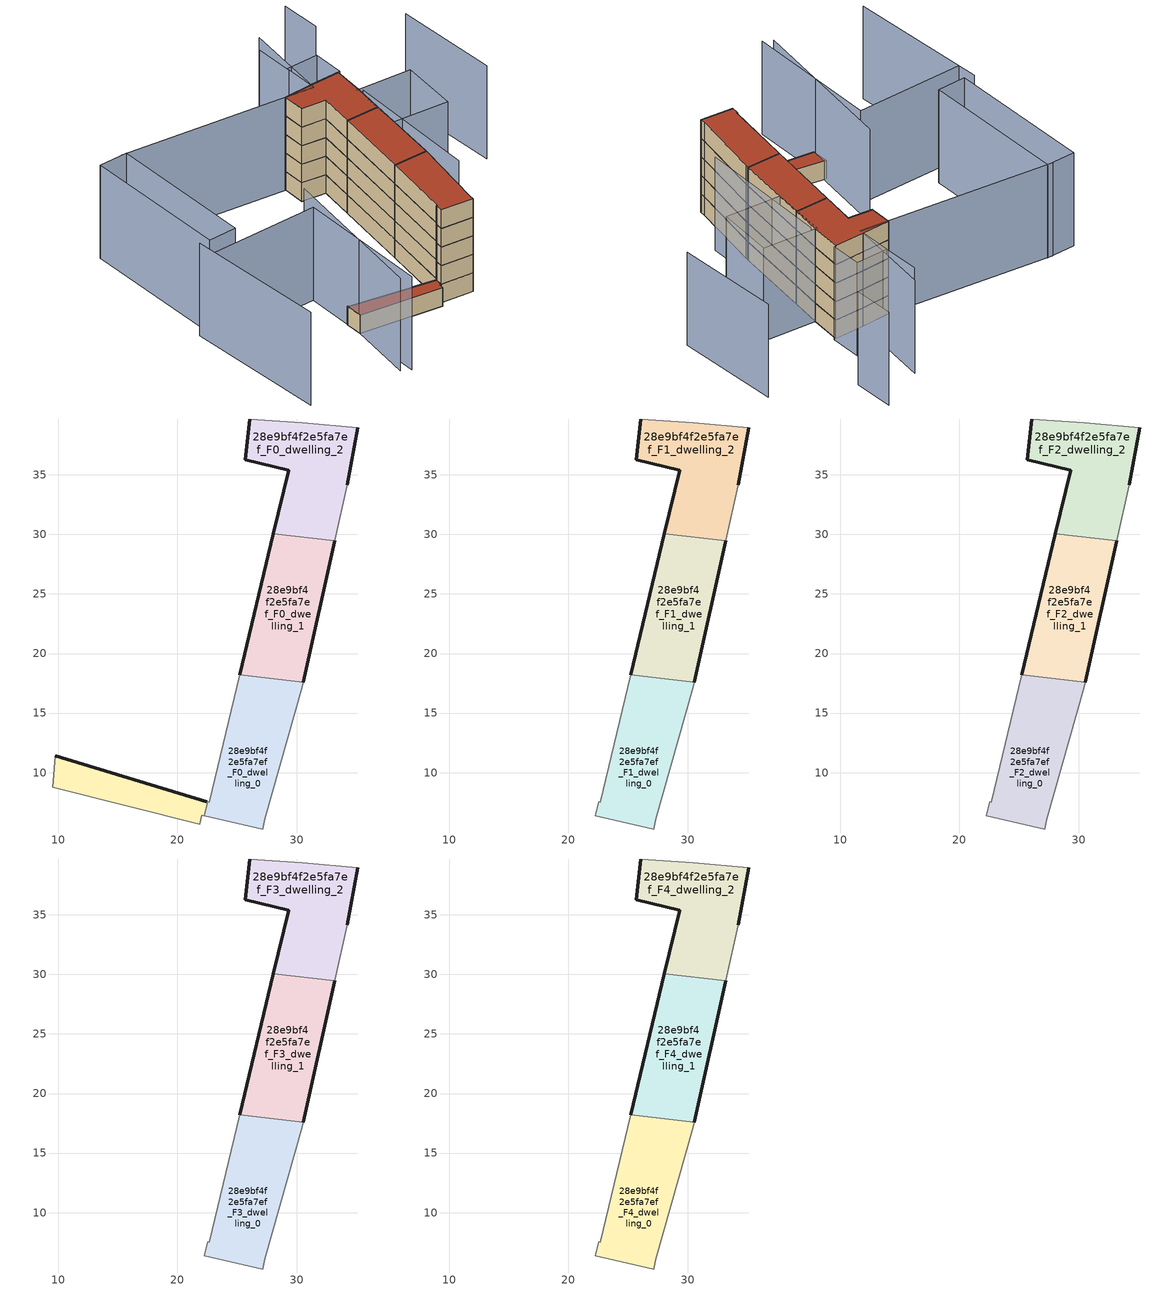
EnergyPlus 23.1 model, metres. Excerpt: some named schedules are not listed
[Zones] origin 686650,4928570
28e9bf4f2e5fa7ef_F0_dwelling_0
 floor ground (EU_floor_Construction): 27.33,6.08 30.47,17.22 30.55,17.59 25.23,18.2 22.67,7.5 22.53,7.54 22.24,6.36 27.18,5.26 z0
 wall adiabatic (EU_wall_Construction): 30.55,17.59 30.47,17.22 27.33,6.08 27.18,5.26 22.24,6.36 22.53,7.54 22.67,7.5 25.23,18.2 z0:3
 wall to 28e9bf4f2e5fa7ef_F0_dwelling_1 (EU_wall_Construction): 25.23,18.2 30.55,17.59 z0:3
28e9bf4f2e5fa7ef_F0_dwelling_1
 floor ground (EU_floor_Construction): 30.55,17.59 33.2,29.46 28.06,30.05 25.23,18.2 z0
 wall outside (EU_wall_Construction): 33.2,29.46 30.55,17.59 / 25.23,18.2 28.06,30.05 z0:3
 wall to 28e9bf4f2e5fa7ef_F0_dwelling_2 (EU_wall_Construction): 28.06,30.05 33.2,29.46 z0:3
28e9bf4f2e5fa7ef_F0_dwelling_2
 floor ground (EU_floor_Construction): 33.2,29.46 34.25,34.17 35.15,38.95 30.49,39.39 26.06,39.7 25.68,36.26 29.34,35.38 28.06,30.05 z0
 wall outside (EU_wall_Construction): 35.15,38.95 34.25,34.17 / 28.06,30.05 29.34,35.38 25.68,36.26 26.06,39.7 z0:3
 wall adiabatic (EU_wall_Construction): 34.25,34.17 33.2,29.46 / 26.06,39.7 30.49,39.39 35.15,38.95 z0:3
28e9bf4f2e5fa7ef_F0_dwelling_3
 floor ground (EU_floor_Construction): 21.88,5.66 22.04,6.4 22.19,6.37 22.24,6.36 22.53,7.54 22.46,7.56 9.75,11.41 9.52,8.77 z0
 wall outside (EU_wall_Construction): 9.75,11.41 22.46,7.56 z0:3
 wall adiabatic (EU_wall_Construction): 22.46,7.56 22.53,7.54 22.24,6.36 22.19,6.37 22.04,6.4 21.88,5.66 9.52,8.77 9.75,11.41 z0:3
 roof outside (EU_roof_Construction): 22.46,7.56 22.53,7.54 22.24,6.36 22.19,6.37 22.04,6.4 21.88,5.66 9.52,8.77 9.75,11.41 z3
28e9bf4f2e5fa7ef_F1_dwelling_0
 floor to 28e9bf4f2e5fa7ef_F0_dwelling_0 (EU_floor_Construction): 27.33,6.08 30.47,17.22 30.55,17.59 25.23,18.2 22.67,7.5 22.52,7.54 22.24,6.36 27.18,5.26 z3
 wall adiabatic (EU_wall_Construction): 30.55,17.59 30.47,17.22 27.33,6.08 27.18,5.26 22.24,6.36 22.53,7.54 22.67,7.5 25.23,18.2 z3:6
 wall to 28e9bf4f2e5fa7ef_F1_dwelling_1 (EU_wall_Construction): 25.23,18.2 30.55,17.59 z3:6
28e9bf4f2e5fa7ef_F1_dwelling_1
 floor to 28e9bf4f2e5fa7ef_F0_dwelling_1 (EU_floor_Construction): 30.55,17.59 33.2,29.46 28.06,30.05 25.23,18.2 z3
 wall outside (EU_wall_Construction): 33.2,29.46 30.55,17.59 / 25.23,18.2 28.06,30.05 z3:6
 wall to 28e9bf4f2e5fa7ef_F1_dwelling_2 (EU_wall_Construction): 28.06,30.05 33.2,29.46 z3:6
28e9bf4f2e5fa7ef_F1_dwelling_2
 floor to 28e9bf4f2e5fa7ef_F0_dwelling_2 (EU_floor_Construction): 33.2,29.46 34.25,34.17 35.15,38.95 30.49,39.39 26.06,39.7 25.68,36.26 29.34,35.38 28.06,30.05 z3
 wall outside (EU_wall_Construction): 35.15,38.95 34.25,34.17 / 28.06,30.05 29.34,35.38 25.68,36.26 26.06,39.7 z3:6
 wall adiabatic (EU_wall_Construction): 34.25,34.17 33.2,29.46 / 26.06,39.7 30.49,39.39 35.15,38.95 z3:6
28e9bf4f2e5fa7ef_F2_dwelling_0
 floor to 28e9bf4f2e5fa7ef_F1_dwelling_0 (EU_floor_Construction): 27.33,6.08 30.47,17.22 30.55,17.59 25.23,18.2 22.67,7.5 22.52,7.54 22.24,6.36 27.18,5.26 z6
 wall adiabatic (EU_wall_Construction): 30.55,17.59 30.47,17.22 27.33,6.08 27.18,5.26 22.24,6.36 22.53,7.54 22.67,7.5 25.23,18.2 z6:9
 wall to 28e9bf4f2e5fa7ef_F2_dwelling_1 (EU_wall_Construction): 25.23,18.2 30.55,17.59 z6:9
28e9bf4f2e5fa7ef_F2_dwelling_1
 floor to 28e9bf4f2e5fa7ef_F1_dwelling_1 (EU_floor_Construction): 30.55,17.59 33.2,29.46 28.06,30.05 25.23,18.2 z6
 wall outside (EU_wall_Construction): 33.2,29.46 30.55,17.59 / 25.23,18.2 28.06,30.05 z6:9
 wall to 28e9bf4f2e5fa7ef_F2_dwelling_2 (EU_wall_Construction): 28.06,30.05 33.2,29.46 z6:9
28e9bf4f2e5fa7ef_F2_dwelling_2
 floor to 28e9bf4f2e5fa7ef_F1_dwelling_2 (EU_floor_Construction): 33.2,29.46 34.25,34.17 35.15,38.95 30.49,39.39 26.06,39.7 25.68,36.26 29.34,35.38 28.06,30.05 z6
 wall outside (EU_wall_Construction): 35.15,38.95 34.25,34.17 / 28.06,30.05 29.34,35.38 25.68,36.26 26.06,39.7 z6:9
 wall adiabatic (EU_wall_Construction): 34.25,34.17 33.2,29.46 / 26.06,39.7 30.49,39.39 35.15,38.95 z6:9
28e9bf4f2e5fa7ef_F3_dwelling_0
 floor to 28e9bf4f2e5fa7ef_F2_dwelling_0 (EU_floor_Construction): 27.33,6.08 30.47,17.22 30.55,17.59 25.23,18.2 22.67,7.5 22.52,7.54 22.24,6.36 27.18,5.26 z9
 wall adiabatic (EU_wall_Construction): 30.55,17.59 30.47,17.22 27.33,6.08 27.18,5.26 22.24,6.36 22.53,7.54 22.67,7.5 25.23,18.2 z9:12
 wall to 28e9bf4f2e5fa7ef_F3_dwelling_1 (EU_wall_Construction): 25.23,18.2 30.55,17.59 z9:12
28e9bf4f2e5fa7ef_F3_dwelling_1
 floor to 28e9bf4f2e5fa7ef_F2_dwelling_1 (EU_floor_Construction): 30.55,17.59 33.2,29.46 28.06,30.05 25.23,18.2 z9
 wall outside (EU_wall_Construction): 33.2,29.46 30.55,17.59 / 25.23,18.2 28.06,30.05 z9:12
 wall to 28e9bf4f2e5fa7ef_F3_dwelling_2 (EU_wall_Construction): 28.06,30.05 33.2,29.46 z9:12
28e9bf4f2e5fa7ef_F3_dwelling_2
 floor to 28e9bf4f2e5fa7ef_F2_dwelling_2 (EU_floor_Construction): 33.2,29.46 34.25,34.17 35.15,38.95 30.49,39.39 26.06,39.7 25.68,36.26 29.34,35.38 28.06,30.05 z9
 wall outside (EU_wall_Construction): 35.15,38.95 34.25,34.17 / 28.06,30.05 29.34,35.38 25.68,36.26 26.06,39.7 z9:12
 wall adiabatic (EU_wall_Construction): 34.25,34.17 33.2,29.46 / 26.06,39.7 30.49,39.39 35.15,38.95 z9:12
28e9bf4f2e5fa7ef_F4_dwelling_0
 floor to 28e9bf4f2e5fa7ef_F3_dwelling_0 (EU_floor_Construction): 27.33,6.08 30.47,17.22 30.55,17.59 25.23,18.2 22.67,7.5 22.52,7.54 22.24,6.36 27.18,5.26 z12
 wall adiabatic (EU_wall_Construction): 30.55,17.59 30.47,17.22 27.33,6.08 27.18,5.26 22.24,6.36 22.53,7.54 22.67,7.5 25.23,18.2 z12:15
 wall to 28e9bf4f2e5fa7ef_F4_dwelling_1 (EU_wall_Construction): 25.23,18.2 30.55,17.59 z12:15
 roof outside (EU_roof_Construction): 30.55,17.59 30.47,17.22 27.33,6.08 27.18,5.26 22.24,6.36 22.53,7.54 22.67,7.5 25.23,18.2 z15
28e9bf4f2e5fa7ef_F4_dwelling_1
 floor to 28e9bf4f2e5fa7ef_F3_dwelling_1 (EU_floor_Construction): 30.55,17.59 33.2,29.46 28.06,30.05 25.23,18.2 z12
 wall outside (EU_wall_Construction): 33.2,29.46 30.55,17.59 / 25.23,18.2 28.06,30.05 z12:15
 wall to 28e9bf4f2e5fa7ef_F4_dwelling_2 (EU_wall_Construction): 28.06,30.05 33.2,29.46 z12:15
 roof outside (EU_roof_Construction): 33.2,29.46 30.55,17.59 25.23,18.2 28.06,30.05 z15
28e9bf4f2e5fa7ef_F4_dwelling_2
 floor to 28e9bf4f2e5fa7ef_F3_dwelling_2 (EU_floor_Construction): 33.2,29.46 34.25,34.17 35.15,38.95 30.49,39.39 26.06,39.7 25.68,36.26 29.34,35.38 28.06,30.05 z12
 wall outside (EU_wall_Construction): 35.15,38.95 34.25,34.17 / 28.06,30.05 29.34,35.38 25.68,36.26 26.06,39.7 z12:15
 wall adiabatic (EU_wall_Construction): 34.25,34.17 33.2,29.46 / 26.06,39.7 30.49,39.39 35.15,38.95 z12:15
 roof outside (EU_roof_Construction): 35.15,38.95 34.25,34.17 33.2,29.46 28.06,30.05 29.34,35.38 25.68,36.26 26.06,39.7 30.49,39.39 z15
shading: -6.08,20.36 10.56,18.68 / 10.56,18.68 8.47,-2.06 / -6.02,23.31 -6.89,1.49 / 30.81,43.89 31.3,49.9 / 33.34,52.06 30.34,38.73 / 30.34,38.73 0.95,45.34 / 40.53,48.69 41.02,54.9 / 7.19,-1.2 12.75,22.62 / 32.01,12.94 34.53,33.6 / 50.21,26.13 51.1,42.35 / -4.65,22.86 -2.69,45.55 / -2.69,45.55 1.72,45.17 / 1.72,45.17 -0.24,22.48 / -0.24,22.48 -4.65,22.86 / 30.87,44.27 35.87,43.78 / 35.87,43.78 35.39,38.91 / 35.39,38.91 30.39,39.41 / 30.39,39.41 30.87,44.27 / 33.97,34.22 42.4,32.61 / 42.4,32.61 40.72,23.8 / 40.72,23.8 32.3,25.4 / 32.3,25.4 33.97,34.22 z0:15
[Building]
EU S2 Campaign: North Axis=0; Terrain=City; Solar Distribution=FullExterior
[Site:Location]
Bologna: Latitude=44.5; Longitude=11.25; Time Zone=1; Elevation=37
[SizingPeriod:WeatherFileDays]
AnnualSizingPeriod: Begin Month=1; Begin Day of Month=1; End Month=12; End Day of Month=31; Day of Week for Start Day=Monday; Use Weather File Daylight Saving Period=No; Use Weather File Rain and Snow Indicators=No
[MATERIAL]
EU_InternalMass_Material: Roughness=MediumRough; Thickness=0.1; Conductivity=1; Density=1800; Specific Heat=900; Thermal Absorptance=0.9; Solar Absorptance=0.7; Visible Absorptance=0.7
[MATERIAL:NOMASS] Roughness=MediumRough; Thermal Absorptance=0.9; Solar Absorptance=0.7; Visible Absorptance=0.7
Name | Thermal Resistance
EU_wall_NoMass | 0.905828
EU_roof_NoMass | 0.37593
EU_floor_NoMass | 0.67114
[CONSTRUCTION]
EU_wall_Construction: EU_wall_NoMass
EU_roof_Construction: EU_roof_NoMass
EU_floor_Construction: EU_floor_NoMass
EU_InternalMass_Construction: EU_InternalMass_Material
[ZONE] Type=1; Multiplier=1; Ceiling Height=autocalculate; Floor Area=autocalculate; Part of Total Floor Area=Yes
Name | Volume
28e9bf4f2e5fa7ef_F0_dwelling_0; 28e9bf4f2e5fa7ef_F1_dwelling_0; 28e9bf4f2e5fa7ef_F2_dwelling_0; 28e9bf4f2e5fa7ef_F3_dwelling_0; 28e9bf4f2e5fa7ef_F4_dwelling_0 | 190.977
28e9bf4f2e5fa7ef_F0_dwelling_1; 28e9bf4f2e5fa7ef_F1_dwelling_1; 28e9bf4f2e5fa7ef_F2_dwelling_1; 28e9bf4f2e5fa7ef_F3_dwelling_1; 28e9bf4f2e5fa7ef_F4_dwelling_1 | 190.983
28e9bf4f2e5fa7ef_F0_dwelling_2 | 190.975
28e9bf4f2e5fa7ef_F1_dwelling_2; 28e9bf4f2e5fa7ef_F2_dwelling_2; 28e9bf4f2e5fa7ef_F3_dwelling_2; 28e9bf4f2e5fa7ef_F4_dwelling_2 | 190.976
28e9bf4f2e5fa7ef_F0_dwelling_3 | 89.7649
[INTERNALMASS] Construction=EU_InternalMass_Construction
Name | Zone or ZoneList | Surface Area
28e9bf4f2e5fa7ef_F0_dwelling_0_EU_InternalMass | 28e9bf4f2e5fa7ef_F0_dwelling_0 | 63.6592
28e9bf4f2e5fa7ef_F0_dwelling_1_EU_InternalMass | 28e9bf4f2e5fa7ef_F0_dwelling_1 | 63.6608
28e9bf4f2e5fa7ef_F0_dwelling_2_EU_InternalMass | 28e9bf4f2e5fa7ef_F0_dwelling_2 | 63.6586
28e9bf4f2e5fa7ef_F0_dwelling_3_EU_InternalMass | 28e9bf4f2e5fa7ef_F0_dwelling_3 | 29.9215
28e9bf4f2e5fa7ef_F1_dwelling_0_EU_InternalMass | 28e9bf4f2e5fa7ef_F1_dwelling_0 | 95.4831
28e9bf4f2e5fa7ef_F1_dwelling_1_EU_InternalMass | 28e9bf4f2e5fa7ef_F1_dwelling_1 | 95.4857
28e9bf4f2e5fa7ef_F1_dwelling_2_EU_InternalMass | 28e9bf4f2e5fa7ef_F1_dwelling_2 | 29.9215
28e9bf4f2e5fa7ef_F2_dwelling_0_EU_InternalMass | 28e9bf4f2e5fa7ef_F2_dwelling_0 | 95.4831
28e9bf4f2e5fa7ef_F2_dwelling_1_EU_InternalMass | 28e9bf4f2e5fa7ef_F2_dwelling_1 | 95.4857
28e9bf4f2e5fa7ef_F2_dwelling_2_EU_InternalMass | 28e9bf4f2e5fa7ef_F2_dwelling_2 | 29.9215
28e9bf4f2e5fa7ef_F3_dwelling_0_EU_InternalMass | 28e9bf4f2e5fa7ef_F3_dwelling_0 | 95.4831
28e9bf4f2e5fa7ef_F3_dwelling_1_EU_InternalMass | 28e9bf4f2e5fa7ef_F3_dwelling_1 | 95.4857
28e9bf4f2e5fa7ef_F3_dwelling_2_EU_InternalMass | 28e9bf4f2e5fa7ef_F3_dwelling_2 | 29.9215
28e9bf4f2e5fa7ef_F4_dwelling_0_EU_InternalMass | 28e9bf4f2e5fa7ef_F4_dwelling_0 | 95.4831
28e9bf4f2e5fa7ef_F4_dwelling_1_EU_InternalMass | 28e9bf4f2e5fa7ef_F4_dwelling_1 | 95.4857
28e9bf4f2e5fa7ef_F4_dwelling_2_EU_InternalMass | 28e9bf4f2e5fa7ef_F4_dwelling_2 | 29.9215
[OTHEREQUIPMENT] Fuel Type=Electricity; Design Level Calculation Method=Watts/Area; Power per Zone Floor Area=1; Fraction Latent=0; Fraction Radiant=0; Fraction Lost=0; Carbon Dioxide Generation Rate=0; EndUse Subcategory=EU_Step8_InternalGains
Name | Zone or ZoneList or Space or SpaceList | Schedule
EU_Step8_InternalGain_28e9bf4f2e5fa7ef_F0_dwelling_0_f000 | 28e9bf4f2e5fa7ef_F0_dwelling_0 | EU_Step8_GainSchedule_28e9bf4f2e5fa7ef_F0_dwelling_0_f000
EU_Step8_InternalGain_28e9bf4f2e5fa7ef_F0_dwelling_1_f000 | 28e9bf4f2e5fa7ef_F0_dwelling_1 | EU_Step8_GainSchedule_28e9bf4f2e5fa7ef_F0_dwelling_1_f000
EU_Step8_InternalGain_28e9bf4f2e5fa7ef_F0_dwelling_2_f000 | 28e9bf4f2e5fa7ef_F0_dwelling_2 | EU_Step8_GainSchedule_28e9bf4f2e5fa7ef_F0_dwelling_2_f000
EU_Step8_InternalGain_28e9bf4f2e5fa7ef_F0_dwelling_3_f000 | 28e9bf4f2e5fa7ef_F0_dwelling_3 | EU_Step8_GainSchedule_28e9bf4f2e5fa7ef_F0_dwelling_3_f000
EU_Step8_InternalGain_28e9bf4f2e5fa7ef_F1_dwelling_0_f000 | 28e9bf4f2e5fa7ef_F1_dwelling_0 | EU_Step8_GainSchedule_28e9bf4f2e5fa7ef_F1_dwelling_0_f000
EU_Step8_InternalGain_28e9bf4f2e5fa7ef_F1_dwelling_1_f000 | 28e9bf4f2e5fa7ef_F1_dwelling_1 | EU_Step8_GainSchedule_28e9bf4f2e5fa7ef_F1_dwelling_1_f000
EU_Step8_InternalGain_28e9bf4f2e5fa7ef_F1_dwelling_2_f000 | 28e9bf4f2e5fa7ef_F1_dwelling_2 | EU_Step8_GainSchedule_28e9bf4f2e5fa7ef_F1_dwelling_2_f000
EU_Step8_InternalGain_28e9bf4f2e5fa7ef_F2_dwelling_0_f000 | 28e9bf4f2e5fa7ef_F2_dwelling_0 | EU_Step8_GainSchedule_28e9bf4f2e5fa7ef_F2_dwelling_0_f000
EU_Step8_InternalGain_28e9bf4f2e5fa7ef_F2_dwelling_1_f000 | 28e9bf4f2e5fa7ef_F2_dwelling_1 | EU_Step8_GainSchedule_28e9bf4f2e5fa7ef_F2_dwelling_1_f000
EU_Step8_InternalGain_28e9bf4f2e5fa7ef_F2_dwelling_2_f000 | 28e9bf4f2e5fa7ef_F2_dwelling_2 | EU_Step8_GainSchedule_28e9bf4f2e5fa7ef_F2_dwelling_2_f000
EU_Step8_InternalGain_28e9bf4f2e5fa7ef_F3_dwelling_0_f000 | 28e9bf4f2e5fa7ef_F3_dwelling_0 | EU_Step8_GainSchedule_28e9bf4f2e5fa7ef_F3_dwelling_0_f000
EU_Step8_InternalGain_28e9bf4f2e5fa7ef_F3_dwelling_1_f000 | 28e9bf4f2e5fa7ef_F3_dwelling_1 | EU_Step8_GainSchedule_28e9bf4f2e5fa7ef_F3_dwelling_1_f000
EU_Step8_InternalGain_28e9bf4f2e5fa7ef_F3_dwelling_2_f000 | 28e9bf4f2e5fa7ef_F3_dwelling_2 | EU_Step8_GainSchedule_28e9bf4f2e5fa7ef_F3_dwelling_2_f000
EU_Step8_InternalGain_28e9bf4f2e5fa7ef_F4_dwelling_0_f000 | 28e9bf4f2e5fa7ef_F4_dwelling_0 | EU_Step8_GainSchedule_28e9bf4f2e5fa7ef_F4_dwelling_0_f000
EU_Step8_InternalGain_28e9bf4f2e5fa7ef_F4_dwelling_1_f000 | 28e9bf4f2e5fa7ef_F4_dwelling_1 | EU_Step8_GainSchedule_28e9bf4f2e5fa7ef_F4_dwelling_1_f000
EU_Step8_InternalGain_28e9bf4f2e5fa7ef_F4_dwelling_2_f000 | 28e9bf4f2e5fa7ef_F4_dwelling_2 | EU_Step8_GainSchedule_28e9bf4f2e5fa7ef_F4_dwelling_2_f000
[ZONEVENTILATION:DESIGNFLOWRATE] Schedule=EU_AlwaysOn; Design Flow Rate Calculation Method=AirChanges/Hour; Air Changes per Hour=0.73129; Ventilation Type=Natural; Fan Pressure Rise=0; Fan Total Efficiency=1; Constant Term Coefficient=1; Temperature Term Coefficient=0; Velocity Term Coefficient=0; Velocity Squared Term Coefficient=0; Minimum Indoor Temperature=-100; Maximum Indoor Temperature=100; Delta Temperature=-100; Minimum Outdoor Temperature=-100; Maximum Outdoor Temperature=100; Maximum Wind Speed=40
Name | Zone or ZoneList or Space or SpaceList
EU_ConstantAir_28e9bf4f2e5fa7ef_F0_dwelling_0 | 28e9bf4f2e5fa7ef_F0_dwelling_0
EU_ConstantAir_28e9bf4f2e5fa7ef_F0_dwelling_1 | 28e9bf4f2e5fa7ef_F0_dwelling_1
EU_ConstantAir_28e9bf4f2e5fa7ef_F0_dwelling_2 | 28e9bf4f2e5fa7ef_F0_dwelling_2
EU_ConstantAir_28e9bf4f2e5fa7ef_F0_dwelling_3 | 28e9bf4f2e5fa7ef_F0_dwelling_3
EU_ConstantAir_28e9bf4f2e5fa7ef_F1_dwelling_0 | 28e9bf4f2e5fa7ef_F1_dwelling_0
EU_ConstantAir_28e9bf4f2e5fa7ef_F1_dwelling_1 | 28e9bf4f2e5fa7ef_F1_dwelling_1
EU_ConstantAir_28e9bf4f2e5fa7ef_F1_dwelling_2 | 28e9bf4f2e5fa7ef_F1_dwelling_2
EU_ConstantAir_28e9bf4f2e5fa7ef_F2_dwelling_0 | 28e9bf4f2e5fa7ef_F2_dwelling_0
EU_ConstantAir_28e9bf4f2e5fa7ef_F2_dwelling_1 | 28e9bf4f2e5fa7ef_F2_dwelling_1
EU_ConstantAir_28e9bf4f2e5fa7ef_F2_dwelling_2 | 28e9bf4f2e5fa7ef_F2_dwelling_2
EU_ConstantAir_28e9bf4f2e5fa7ef_F3_dwelling_0 | 28e9bf4f2e5fa7ef_F3_dwelling_0
EU_ConstantAir_28e9bf4f2e5fa7ef_F3_dwelling_1 | 28e9bf4f2e5fa7ef_F3_dwelling_1
EU_ConstantAir_28e9bf4f2e5fa7ef_F3_dwelling_2 | 28e9bf4f2e5fa7ef_F3_dwelling_2
EU_ConstantAir_28e9bf4f2e5fa7ef_F4_dwelling_0 | 28e9bf4f2e5fa7ef_F4_dwelling_0
EU_ConstantAir_28e9bf4f2e5fa7ef_F4_dwelling_1 | 28e9bf4f2e5fa7ef_F4_dwelling_1
EU_ConstantAir_28e9bf4f2e5fa7ef_F4_dwelling_2 | 28e9bf4f2e5fa7ef_F4_dwelling_2
[HVACTEMPLATE:THERMOSTAT] Constant Heating Setpoint=20; Constant Cooling Setpoint=50
EU_HeatOnly_28e9bf4f2e5fa7ef_F0_dwelling_0; EU_HeatOnly_28e9bf4f2e5fa7ef_F0_dwelling_1; EU_HeatOnly_28e9bf4f2e5fa7ef_F0_dwelling_2; EU_HeatOnly_28e9bf4f2e5fa7ef_F0_dwelling_3; EU_HeatOnly_28e9bf4f2e5fa7ef_F1_dwelling_0; EU_HeatOnly_28e9bf4f2e5fa7ef_F1_dwelling_1; EU_HeatOnly_28e9bf4f2e5fa7ef_F1_dwelling_2; EU_HeatOnly_28e9bf4f2e5fa7ef_F2_dwelling_0; EU_HeatOnly_28e9bf4f2e5fa7ef_F2_dwelling_1; EU_HeatOnly_28e9bf4f2e5fa7ef_F2_dwelling_2; EU_HeatOnly_28e9bf4f2e5fa7ef_F3_dwelling_0; EU_HeatOnly_28e9bf4f2e5fa7ef_F3_dwelling_1; EU_HeatOnly_28e9bf4f2e5fa7ef_F3_dwelling_2; EU_HeatOnly_28e9bf4f2e5fa7ef_F4_dwelling_0; EU_HeatOnly_28e9bf4f2e5fa7ef_F4_dwelling_1; EU_HeatOnly_28e9bf4f2e5fa7ef_F4_dwelling_2
[HVACTEMPLATE:ZONE:IDEALLOADSAIRSYSTEM]
28e9bf4f2e5fa7ef_F0_dwelling_0: Template Thermostat=EU_HeatOnly_28e9bf4f2e5fa7ef_F0_dwelling_0; System Availability Schedule=EU_AlwaysOn; Maximum Heating Supply Air Temperature=50; Minimum Cooling Supply Air Temperature=13; Maximum Heating Supply Air Humidity Ratio=0.0156; Minimum Cooling Supply Air Humidity Ratio=0.0077; Heating Limit=NoLimit; Cooling Limit=NoLimit; Heating Availability Schedule=EU_AlwaysOn; Cooling Availability Schedule=EU_CoolingOff; Dehumidification Control Type=ConstantSensibleHeatRatio; Cooling Sensible Heat Ratio=0.7; Dehumidification Setpoint=60; Humidification Control Type=None; Humidification Setpoint=30; Outdoor Air Method=None; Outdoor Air Flow Rate per Person=0.00944; Outdoor Air Flow Rate per Zone Floor Area=0; Outdoor Air Flow Rate per Zone=0; Demand Controlled Ventilation Type=None; Outdoor Air Economizer Type=NoEconomizer; Heat Recovery Type=None; Sensible Heat Recovery Effectiveness=0.7; Latent Heat Recovery Effectiveness=0.65
